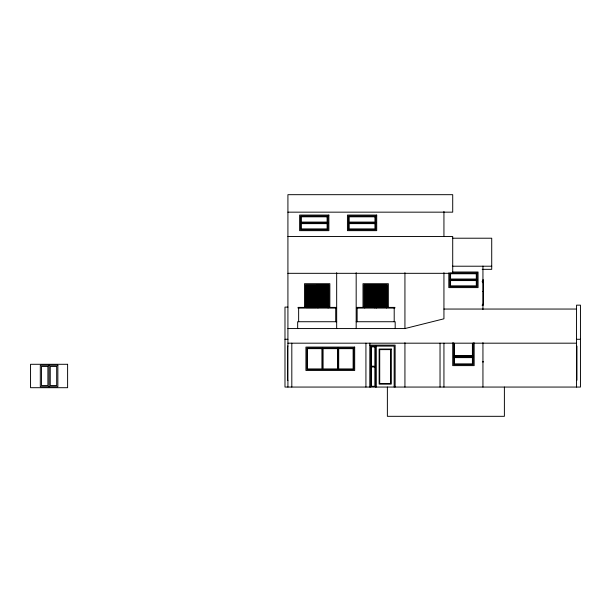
<?xml version="1.0" encoding="UTF-8"?>
<svg xmlns="http://www.w3.org/2000/svg" width="611" height="611" viewBox="0 0 611 611"><rect width="100%" height="100%" fill="white"/><g stroke="black" fill="none" stroke-linecap="round" stroke-linejoin="round"><path stroke-width="0.92" d="M287.918 328.558L404.933 328.558L443.937 318.805L443.937 272.674M287.918 212.162L452.713 212.162L452.713 194.68L287.918 194.68L287.918 387.061M300.589 222.855L327.893 222.855M348.423 222.855L375.727 222.855M287.918 236.503L452.713 236.503L452.713 273.323L287.918 273.323M452.499 238.214L491.718 238.214L491.718 269.336L482.194 269.336M452.369 266.213L491.718 266.213M452.583 272.002L478.062 272.002L478.062 287.605L448.81 287.605L448.81 272.918M449.788 279.8L477.084 279.8M482.942 279.8L483.332 279.8L483.332 305.156L482.064 305.156M482.942 280.777L483.332 280.777M482.064 281.755L483.332 281.755M482.942 282.725L483.332 282.725M317.949 284.909L328.092 284.909M364.752 284.909L374.894 284.909M376.452 284.909L386.595 284.909M317.949 285.597L328.092 285.597M364.752 285.597L374.894 285.597M306.248 286.001L316.391 286.001M376.452 286.139L386.595 286.139M317.949 286.276L328.092 286.276M364.752 286.276L374.894 286.276M306.248 286.551L316.391 286.551M376.452 286.826L386.595 286.826M317.949 286.895L328.092 286.895M364.752 286.895L374.894 286.895M306.248 287.231L316.391 287.231M376.452 287.445L386.595 287.445M317.949 287.514L328.092 287.514M364.752 287.514L374.894 287.514M306.248 287.918L316.391 287.918M376.452 288.056L386.595 288.056M317.949 288.125L328.092 288.125M364.752 288.125L374.894 288.125M306.248 288.537L316.391 288.537M317.949 288.743L328.092 288.743M364.752 288.743L374.894 288.743M376.452 288.675L386.595 288.675M306.248 289.148L316.391 289.148M317.949 289.286L328.092 289.286M364.752 289.286L374.894 289.286M376.452 289.286L386.595 289.286M306.248 289.767L316.391 289.767M317.949 289.835L328.092 289.835M364.752 289.835L374.894 289.835M376.452 289.835L386.595 289.835M306.248 290.378L316.391 290.378M376.452 290.378L386.595 290.378M317.949 290.523L328.092 290.523M364.752 290.523L374.894 290.523M306.248 290.928L316.391 290.928M376.452 291.065L386.595 291.065M317.949 291.203L328.092 291.203M364.752 291.203L374.894 291.203M482.942 291.5L483.332 291.5M306.248 291.615L316.391 291.615M376.452 291.752L386.595 291.752M317.949 291.821L328.092 291.821M364.752 291.821L374.894 291.821M306.248 292.295L316.391 292.295M317.949 292.432L328.092 292.432M364.752 292.432L374.894 292.432M376.452 292.364L386.595 292.364M306.248 292.913L316.391 292.913M317.949 293.051L328.092 293.051M364.752 293.051L374.894 293.051M376.452 292.982L386.595 292.982M306.248 293.456L316.391 293.456M317.949 293.67L328.092 293.67M364.752 293.67L374.894 293.67M376.452 293.601L386.595 293.601M306.248 294.074L316.391 294.074M317.949 294.212L328.092 294.212M364.752 294.212L374.894 294.212M376.452 294.212L386.595 294.212M306.248 294.693L316.391 294.693M317.949 294.762L328.092 294.762M364.752 294.762L374.894 294.762M376.452 294.762L386.595 294.762M306.248 295.304L316.391 295.304M317.949 295.304L328.092 295.304M364.752 295.304L374.894 295.304M376.452 295.304L386.595 295.304M306.248 295.854L316.391 295.854M317.949 295.991L328.092 295.991M364.752 295.991L374.894 295.991M376.452 295.991L386.595 295.991M306.248 296.534L316.391 296.534M317.949 296.671L328.092 296.671M364.752 296.671L374.894 296.671M376.452 296.671L386.595 296.671M306.248 297.221L316.391 297.221M317.949 297.29L328.092 297.29M364.752 297.29L374.894 297.29M376.452 297.29L386.595 297.29M306.248 297.84L316.391 297.84M317.949 297.908L328.092 297.908M364.752 297.908L374.894 297.908M376.452 297.908L386.595 297.908M306.248 298.451L316.391 298.451M317.949 298.519L328.092 298.519M364.752 298.519L374.894 298.519M376.452 298.519L386.595 298.519M306.248 299.069L316.391 299.069M317.949 299.138L328.092 299.138M364.752 299.138L374.894 299.138M376.452 299.138L386.595 299.138M306.248 299.68L316.391 299.68M317.949 299.68L328.092 299.68M364.752 299.68L374.894 299.68M376.452 299.68L386.595 299.68M306.248 300.23L316.391 300.23M317.949 300.23L328.092 300.23M364.752 300.23L374.894 300.23M376.452 300.23L386.595 300.23M306.248 300.78L316.391 300.78M317.949 300.918L328.092 300.918M364.752 300.918L374.894 300.918M376.452 300.918L386.595 300.918M306.248 301.46L316.391 301.46M317.949 301.597L328.092 301.597M364.752 301.597L374.894 301.597M376.452 301.597L386.595 301.597M306.248 302.147L316.391 302.147M317.949 302.216L328.092 302.216M364.752 302.216L374.894 302.216M376.452 302.216L386.595 302.216M306.248 302.758L316.391 302.758M317.949 302.827L328.092 302.827M364.752 302.827L374.894 302.827M376.452 302.827L386.595 302.827M306.248 303.377L316.391 303.377M317.949 303.446L328.092 303.446M364.752 303.446L374.894 303.446M376.452 303.446L386.595 303.446M306.248 303.995L316.391 303.995M317.949 304.064L328.092 304.064M364.752 304.064L374.894 304.064M376.452 304.064L386.595 304.064M482.942 304.179L483.332 304.179M306.248 304.606L316.391 304.606M317.949 304.606L328.092 304.606M364.752 304.606L374.894 304.606M376.452 304.606L386.595 304.606M306.248 305.156L316.391 305.156M317.949 305.156L328.092 305.156M364.752 305.156L374.894 305.156M376.452 305.156L386.595 305.156M306.248 305.699L316.391 305.699M317.949 305.836L328.092 305.836M364.752 305.836L374.894 305.836M376.452 305.836L386.595 305.836M306.248 306.248L316.391 306.248M317.949 306.523L328.092 306.523M364.752 306.523L374.894 306.523M376.452 306.523L386.595 306.523M306.248 306.936L316.391 306.936M287.918 307.104L284.986 307.104L284.986 387.061L580.45 387.061L580.45 305.156L576.547 305.156L576.547 387.061M317.949 307.142L328.092 307.142M364.752 307.142L374.894 307.142M376.452 307.142L386.595 307.142M443.937 309.051L576.547 309.051M336.669 321.73L297.664 321.73L297.664 328.558M356.175 321.73L395.18 321.73L395.18 328.558M284.986 339.281L287.918 339.281M576.547 339.281L580.45 339.281M287.918 343.183L576.547 343.183M369.777 345.131L395.134 345.131L395.134 387.061M287.918 346.109L287.521 346.109L287.521 380.241L287.918 380.241M576.547 346.109L576.937 346.109L576.937 380.241L576.547 380.241M453.683 356.251L473.189 356.251M453.683 356.839L473.189 356.839M482.942 361.712L483.332 361.712L482.942 362.102M504.388 387.061L504.388 416.32L387.374 416.32L387.374 387.061M482.942 266.091L482.942 309.563M482.942 342.641L482.942 387.061M474.159 342.809L474.159 365.615L452.713 365.615L452.713 342.809M473.189 342.817L473.189 364.637L453.683 364.637L453.683 342.817M472.41 343.359L472.41 355.472L454.462 355.472L454.462 343.359M443.937 211.452L443.937 236.503M443.937 343.183L443.937 387.061M440.035 343.183L440.035 387.061M404.933 272.72L404.933 328.558M404.933 342.71L404.933 387.061M394.202 308.081L394.202 321.73M394.156 387.061L394.156 346.109L370.755 346.109L370.755 387.061M388.352 307.524L388.352 283.703L362.995 283.703L362.995 307.524M387.374 307.539L387.374 284.68L363.973 284.68L363.973 307.539M386.595 307.967L386.595 285.459L376.452 285.459L376.452 307.967M376.216 346.109L376.216 387.061M375.673 284.68L375.673 307.539M375.628 346.109L375.628 387.061M374.894 307.967L374.894 285.459L364.752 285.459L364.752 307.967M369.823 343.183L369.777 387.061M365.928 343.183L365.928 387.061M357.733 307.394L357.733 308.081M357.145 308.081L357.145 321.73M356.175 272.689L356.175 328.558M338.112 348.056L338.112 369.51M336.669 272.689L336.669 328.558M335.699 308.081L335.699 321.73M329.848 307.524L329.848 283.703L304.492 283.703L304.492 307.524M328.871 307.539L328.871 284.68L305.469 284.68L305.469 307.539M328.092 307.967L328.092 285.459L317.949 285.459L317.949 307.967M322.509 348.056L322.509 369.51M317.17 284.68L317.17 307.539M298.642 308.081L298.642 321.73M291.814 343.183L291.814 387.061M49.079 365.271L49.079 386.725M328.871 215.057L299.619 215.057L299.619 230.653L328.871 230.653L328.871 215.057M376.704 215.057L347.445 215.057L347.445 230.653L376.704 230.653L376.704 215.057M327.893 216.027L300.589 216.027L300.589 229.683L327.893 229.683L327.893 216.027M375.727 216.027L348.423 216.027L348.423 229.683L375.727 229.683L375.727 216.027M327.114 216.806L301.368 216.806L301.368 222.076L327.114 222.076L327.114 216.806M374.948 216.806L349.202 216.806L349.202 222.076L374.948 222.076L374.948 216.806M327.114 223.634L301.368 223.634L301.368 228.904L327.114 228.904L327.114 223.634M374.948 223.634L349.202 223.634L349.202 228.904L374.948 228.904L374.948 223.634M477.084 272.972L449.788 272.972L449.788 286.628L477.084 286.628L477.084 272.972M476.305 273.759L450.567 273.759L450.567 279.021L476.305 279.021L476.305 273.759M476.305 280.579L450.567 280.579L450.567 285.849L476.305 285.849L476.305 280.579M316.391 285.459L306.248 285.459L306.248 307.616L316.391 307.616L316.391 285.459M336.279 307.394L298.053 307.394L298.053 308.081L336.279 308.081L336.279 307.394M394.79 307.394L356.564 307.394L356.564 308.081L394.79 308.081L394.79 307.394M374.849 346.888L371.534 346.888L371.534 366.195L374.849 366.195L374.849 346.888M354.685 347.086L305.928 347.086L305.928 370.487L354.685 370.487L354.685 347.086M353.708 348.056L306.905 348.056L306.905 369.51L353.708 369.51L353.708 348.056M321.921 348.644L307.493 348.644L307.493 368.929L321.921 368.929L321.921 348.644M337.524 348.644L323.089 348.644L323.089 368.929L337.524 368.929L337.524 348.644M353.127 348.644L338.693 348.644L338.693 368.929L353.127 368.929L353.127 348.644M391.231 349.034L379.141 349.034L379.141 384.136L391.231 384.136L391.231 349.034M390.643 349.622L379.721 349.622L379.721 383.555L390.643 383.555L390.643 349.622M472.41 357.618L454.462 357.618L454.462 363.858L472.41 363.858L472.41 357.618M67.607 364.293L30.55 364.293L30.55 387.702L67.607 387.702L67.607 364.293M57.854 365.271L40.303 365.271L40.303 386.725L57.854 386.725L57.854 365.271M47.91 366.44L41.472 366.44L41.472 385.556L47.91 385.556L47.91 366.44M56.686 366.44L50.247 366.44L50.247 385.556L56.686 385.556L56.686 366.44M374.849 366.974L371.534 366.974L371.534 386.282L374.849 386.282L374.849 366.974"/></g></svg>
